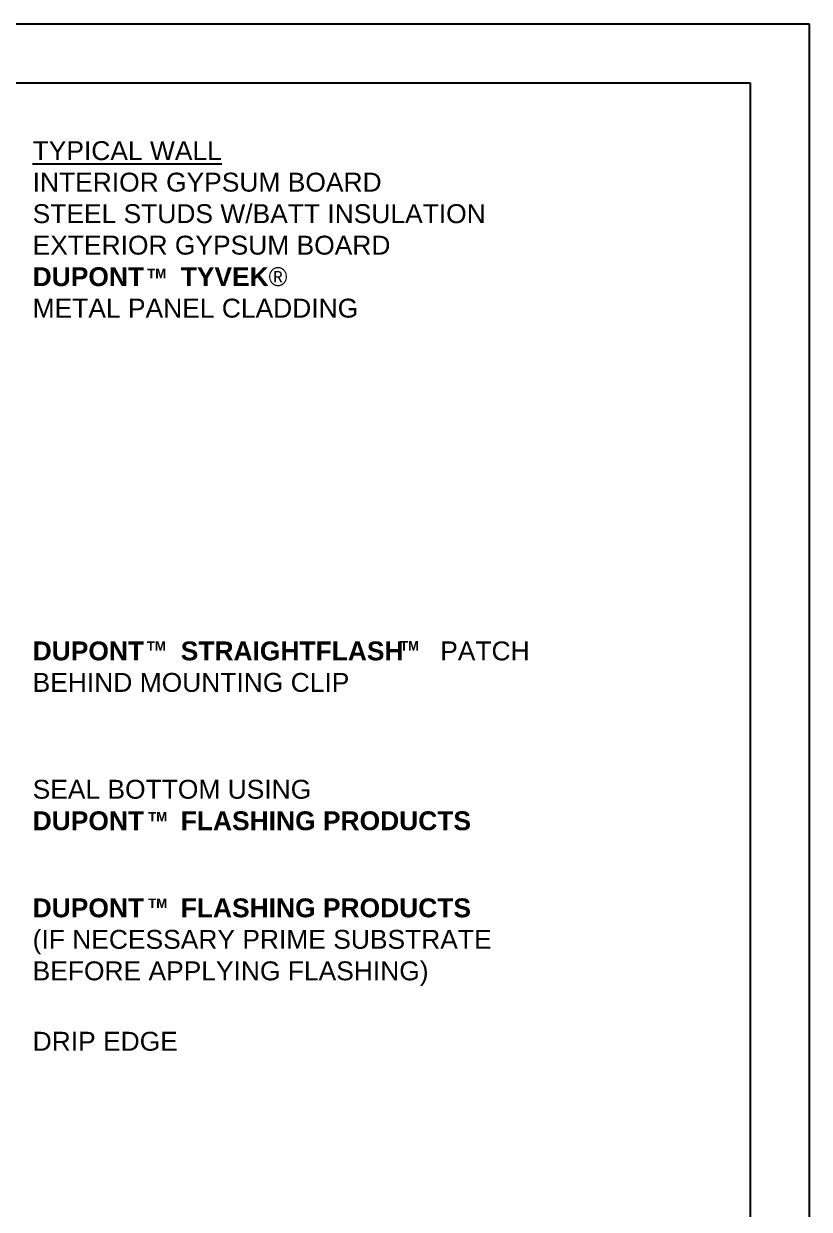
# Model space of a CAD drawing. Extents: x -129 to 51, y 0 to 100.
# Drawn here: x 31.04 to 51, y 35.88 to 66 of the extents above; entities that cross this region are included whole.
import ezdxf

# ---------------------------------------------------------------- set-up
doc = ezdxf.new("R2010")
doc.units = 0
doc.header["$LTSCALE"] = 1.5
doc.header["$MEASUREMENT"] = 0
doc.layers.get('DEFPOINTS').update_dxf_attribs({"linetype": 'CONTINUOUS'})
doc.layers.add('8X11-TTB$0$B', color=7, linetype='CONTINUOUS')
doc.layers.add('TEXT', color=7, linetype='CONTINUOUS')
doc.styles.add('DETAILS', font='sanss___.ttf', dxfattribs={"height": 1})

msp = doc.modelspace()

# ---------------------------------------------------------------- linework, layer by layer
at = {"layer": '8X11-TTB$0$B', "color": 7}
for p, q in [((1.499999999999979, 64.50000000000001), (49.5, 64.50000000000003)), ((49.5, 64.50000000000003), (49.5, 1.5))]:
    msp.add_line(p, q, dxfattribs=at)
at = {"layer": 'DEFPOINTS'}
for p, q in [((-1.06581410364015e-14, 66.00000000000001), (51, 66.00000000000001)), ((51, 66.00000000000001), (51, 0))]:
    msp.add_line(p, q, dxfattribs=at)

# ---------------------------------------------------------------- texts
at = {"layer": 'TEXT', "char_height": 0.48, "style": 'DETAILS'}
for s, insert, width, attachment_point in [('{\\fArial|b0|i0|c0|p34;\\LTYPICAL WALL\\P}INTERIOR GYPSUM BOARD\\PSTEEL STUDS W/BATT INSULATION\\PEXTERIOR GYPSUM BOARD\\P{\\fSansSerif|b1|i0|c2|p2;DUPONT     TYVEK\\fSymbol|b0|i0|c2|p18;â }\\PMETAL PANEL CLADDING', (31.2679896630666, 63.01543840744576), 17.52021780275822, 1), ('{\\fSansSerif|b1|i0|c2|p2;DUPONT     STRAIGHTFLASH}     PATCH BEHIND MOUNTING CLIP', (31.2679896630666, 49.66468827480123), 14.89244868489502, 4), ('SEAL BOTTOM USING \\P{\\fArial|b1|i0|c0|p34;DUPONT     FLASHING PRODUCTS\\fSymbol|b0|i0|c2|p18; }', (31.2679896630666, 46.79331106620035), 11.30507146609892, 1), ('{\\fArial|b1|i0|c0|p34;DUPONT     FLASHING PRODUCTS\\fSymbol|b0|i0|c2|p18; \\fSansSerif|b1|i0|c2|p2;\\P}(IF NECESSARY PRIME SUBSTRATE BEFORE APPLYING FLASHING)', (31.26798966306658, 43.78102159260879), 13.92084894012157, 1), ('DRIP EDGE', (31.26798966306657, 40.39188374180736), 17.31971588354054, 1)]:
    msp.add_mtext(s, dxfattribs=dict(at, insert=insert, width=width, attachment_point=attachment_point))
at = {"layer": 'TEXT', "char_height": 0.24, "attachment_point": 4, "style": 'DETAILS'}
for insert in [(34.17845467293671, 59.65616335639157), (34.1693223661922, 50.19009947395352), (40.59906801418896, 50.19747719051122), (34.20414640948846, 45.85644467139408), (34.20414640948846, 43.65563775232569)]:
    msp.add_mtext('{\\fSansSerif|b1|i0|c2|p2;TM}', dxfattribs=dict(at, insert=insert))

doc.saveas('drawing.dxf')
